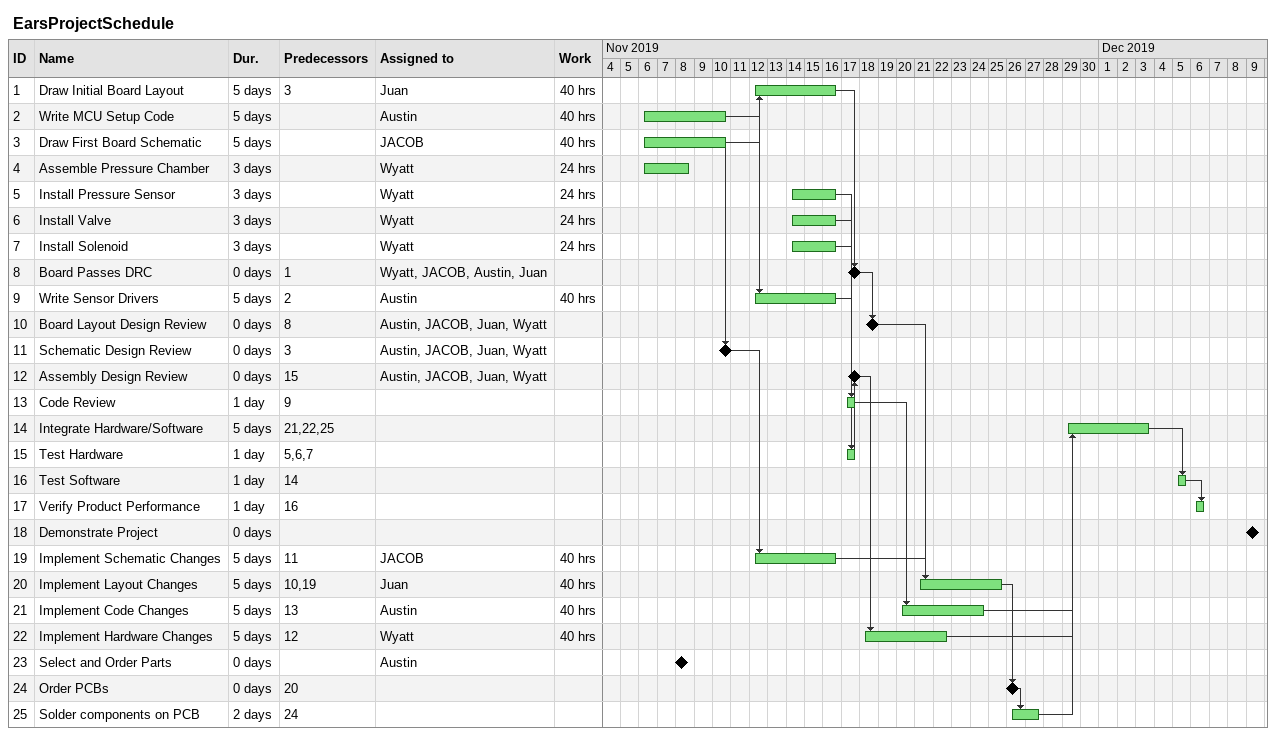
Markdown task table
EarsProjectSchedule

| ID | Task | Duration | Start | Finish | Predecessors | Resources | Work (h) |
|---|---|---|---|---|---|---|---|
| 1 | Draw Initial Board Layout | 5d | 2019-11-12 | 2019-11-16 | 3 | Juan | 40 |
| 2 | Write MCU Setup Code | 5d | 2019-11-06 | 2019-11-10 |  | Austin | 40 |
| 3 | Draw First Board Schematic | 5d | 2019-11-06 | 2019-11-10 |  | JACOB | 40 |
| 4 | Assemble Pressure Chamber | 3d | 2019-11-06 | 2019-11-08 |  | Wyatt | 24 |
| 5 | Install Pressure Sensor | 3d | 2019-11-14 | 2019-11-16 |  | Wyatt | 24 |
| 6 | Install Valve | 3d | 2019-11-14 | 2019-11-16 |  | Wyatt | 24 |
| 7 | Install Solenoid | 3d | 2019-11-14 | 2019-11-16 |  | Wyatt | 24 |
| 8 | Board Passes DRC | 0d | 2019-11-17 | 2019-11-17 | 1 | Wyatt, JACOB, Austin, Juan |  |
| 9 | Write Sensor Drivers | 5d | 2019-11-12 | 2019-11-16 | 2 | Austin | 40 |
| 10 | Board Layout Design Review | 0d | 2019-11-18 | 2019-11-18 | 8 | Austin, JACOB, Juan, Wyatt |  |
| 11 | Schematic Design Review | 0d | 2019-11-10 | 2019-11-10 | 3 | Austin, JACOB, Juan, Wyatt |  |
| 12 | Assembly Design Review | 0d | 2019-11-17 | 2019-11-17 | 15 | Austin, JACOB, Juan, Wyatt |  |
| 13 | Code Review | 1d | 2019-11-17 | 2019-11-17 | 9 |  |  |
| 14 | Integrate Hardware/Software | 5d | 2019-11-29 | 2019-12-03 | 21, 22, 25 |  |  |
| 15 | Test Hardware | 1d | 2019-11-17 | 2019-11-17 | 5, 6, 7 |  |  |
| 16 | Test Software | 1d | 2019-12-05 | 2019-12-05 | 14 |  |  |
| 17 | Verify Product Performance | 1d | 2019-12-06 | 2019-12-06 | 16 |  |  |
| 18 | Demonstrate Project | 0d | 2019-12-09 | 2019-12-09 |  |  |  |
| 19 | Implement Schematic Changes | 5d | 2019-11-12 | 2019-11-16 | 11 | JACOB | 40 |
| 20 | Implement Layout Changes | 5d | 2019-11-21 | 2019-11-25 | 10, 19 | Juan | 40 |
| 21 | Implement Code Changes | 5d | 2019-11-20 | 2019-11-24 | 13 | Austin | 40 |
| 22 | Implement Hardware Changes | 5d | 2019-11-18 | 2019-11-22 | 12 | Wyatt | 40 |
| 23 | Select and Order Parts | 0d | 2019-11-08 | 2019-11-08 |  | Austin |  |
| 24 | Order PCBs | 0d | 2019-11-26 | 2019-11-26 | 20 |  |  |
| 25 | Solder components on PCB | 2d | 2019-11-26 | 2019-11-27 | 24 |  |  |
